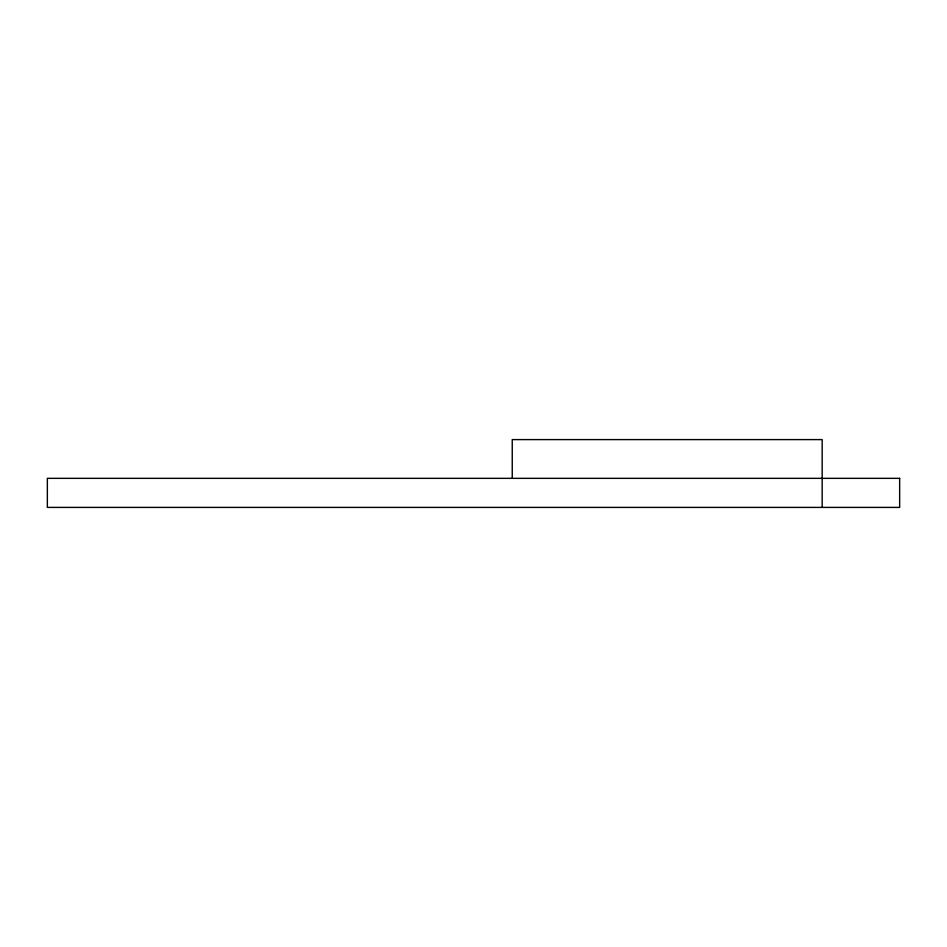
<?xml version="1.0" encoding="UTF-8"?>
<svg xmlns="http://www.w3.org/2000/svg" width="947" height="947" viewBox="0 0 947 947"><rect width="100%" height="100%" fill="white"/><g stroke="black" fill="none" stroke-linecap="round" stroke-linejoin="round"><path stroke-width="1.42" d="M822.174 507.403L822.174 439.597L512.244 439.597L512.244 478.342M899.65 478.342L47.35 478.342L47.35 507.403L899.65 507.403L899.65 478.342"/></g></svg>
